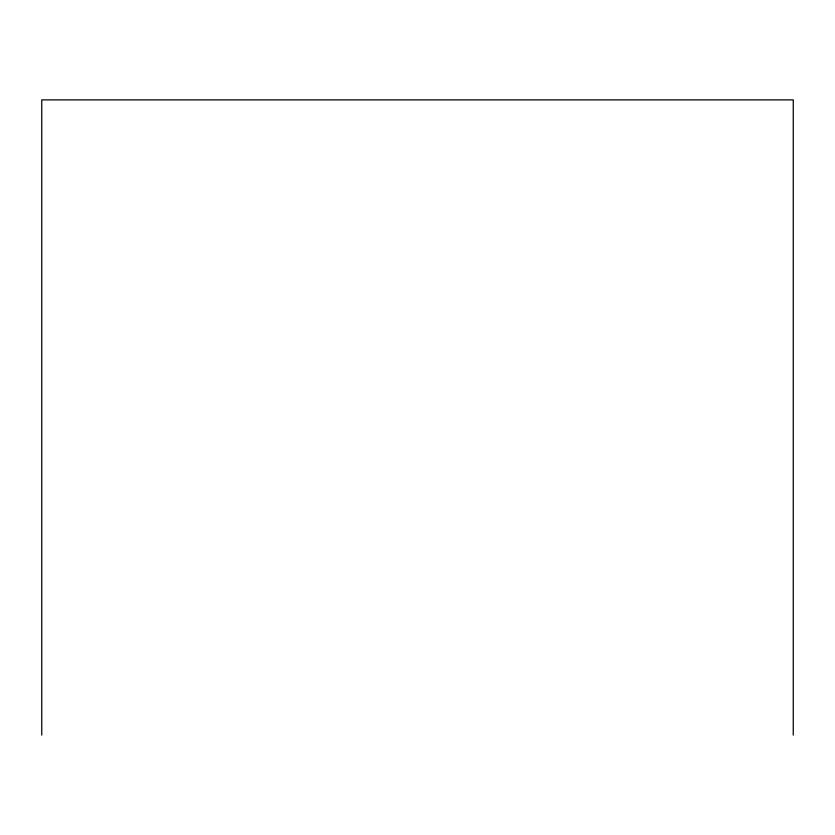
<?xml version="1.0" encoding="UTF-8"?>
<svg xmlns="http://www.w3.org/2000/svg" width="835" height="835" viewBox="0 0 835 835"><rect width="100%" height="100%" fill="white"/><g stroke="black" fill="none" stroke-linecap="round" stroke-linejoin="round"><path stroke-width="1.25" d="M793.25 735.113L793.25 99.887L41.75 99.887L41.75 735.113"/></g></svg>
